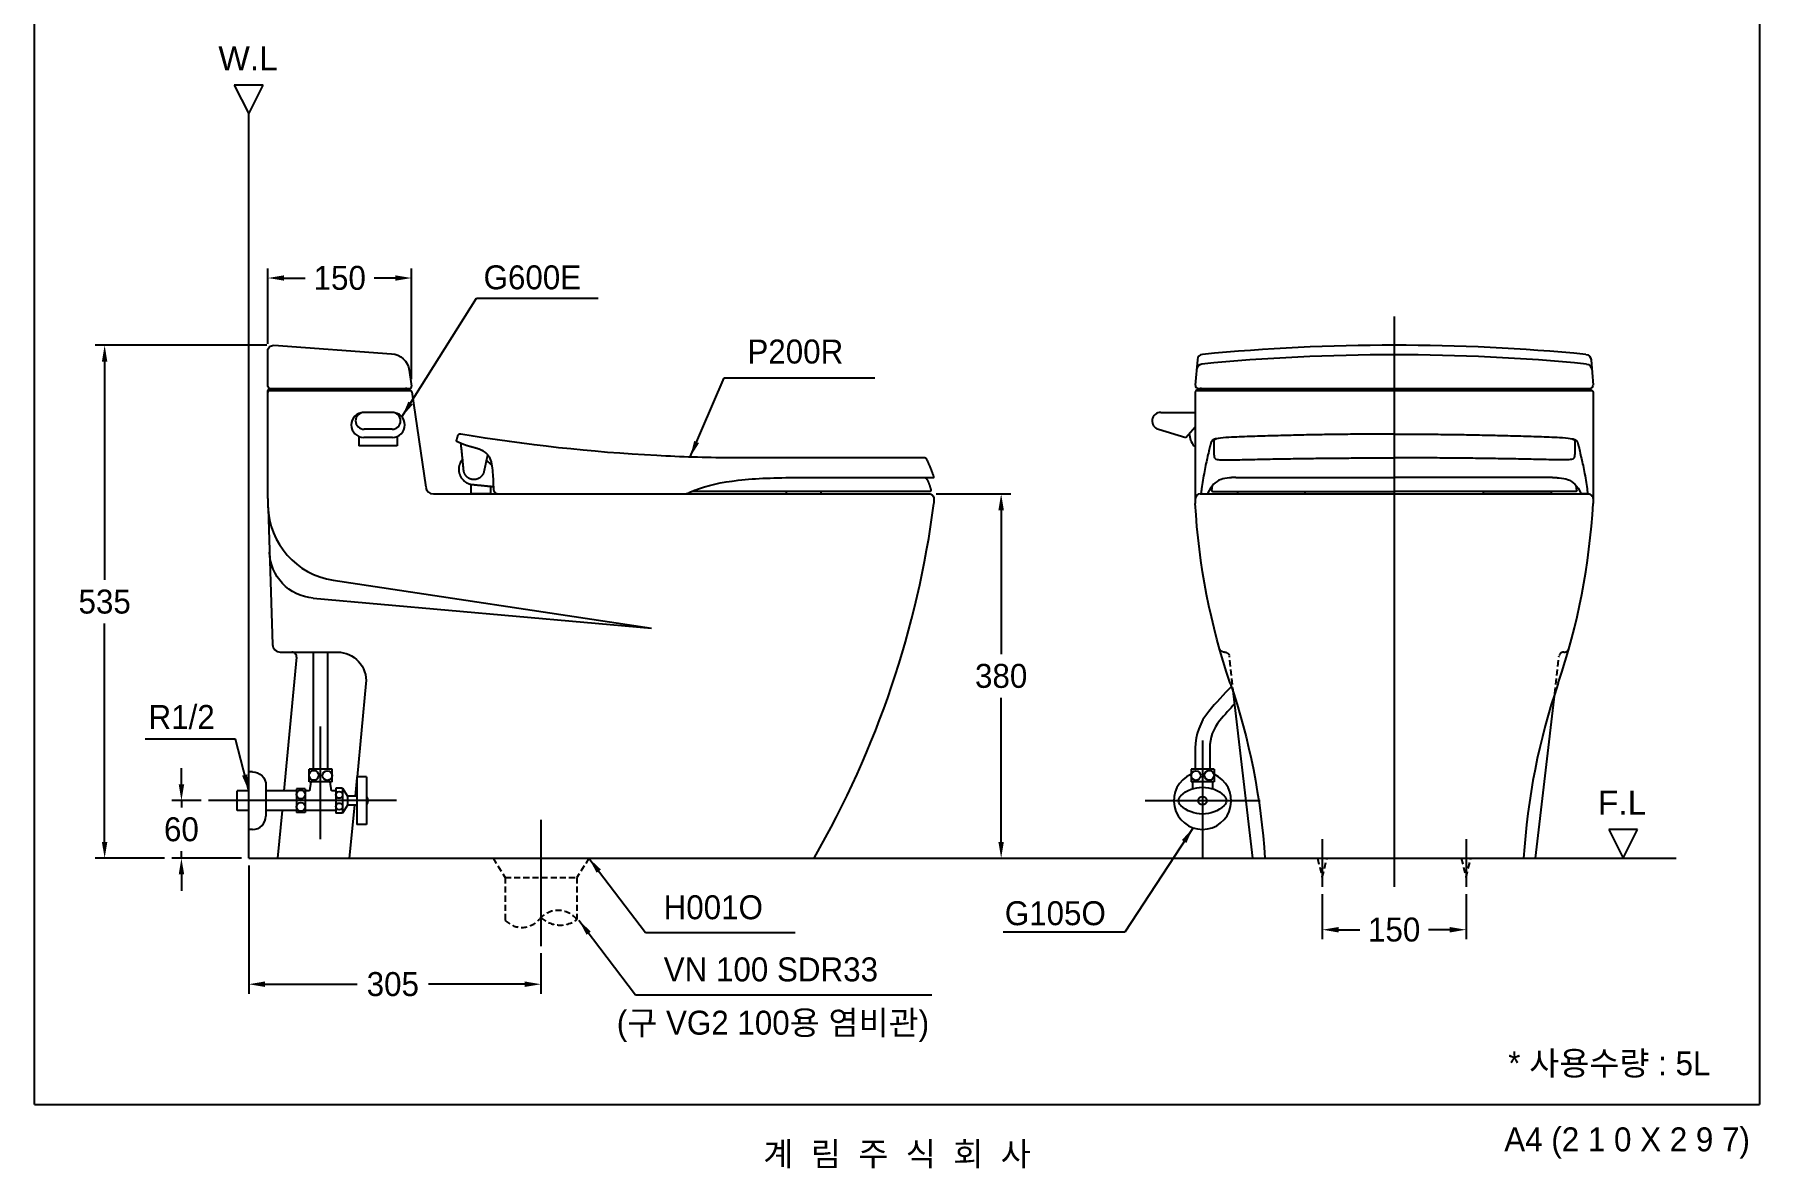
# Model space of a CAD drawing. Header units: millimetres. Extents: x 0 to 1800, y -67 to 2530.
# Drawn here: x 0 to 1800, y -67 to 1116 of the extents above; entities that cross this region are included whole.
import ezdxf
from ezdxf.enums import TextEntityAlignment as Align
from ezdxf.lldxf.tags import DXFTag

# ---------------------------------------------------------------- set-up
doc = ezdxf.new("R2010")
doc.units = ezdxf.units.MM
doc.linetypes.add('DASHED2', pattern=[9.525, 6.35, -3.175])
for name, color, linetype in [('TEXT', 7, 'Continuous'), ('내부선 및 부속', 4, 'Continuous'), ('도각라인', 255, 'Continuous'), ('외형선', 3, 'Continuous'), ('점선', 6, 'DASHED2'), ('중심선', 1, 'DASHED'), ('치수선', 7, 'Continuous')]:
    doc.layers.add(name, color=color, linetype=linetype)
doc.styles.add('____', font='')
doc.styles.add('타이틀', font='H2GTRM.TTF', dxfattribs={"height": 25})
doc.styles.get('____').set_extended_font_data('굴림')
tags = doc.linetypes.add('DASHDOT', pattern=[70, 31, -13, 13, -13]).pattern_tags.tags
tags[10:11] = [DXFTag(74, 4), DXFTag(75, 0), DXFTag(340, '0'), DXFTag(46, 0.0), DXFTag(50, 0.0), DXFTag(44, 0.0), DXFTag(45, 0.0)]
tags[8:9] = [DXFTag(74, 4), DXFTag(75, 0), DXFTag(340, '0'), DXFTag(46, 0.0), DXFTag(50, 0.0), DXFTag(44, 0.0), DXFTag(45, 0.0)]
tags[6:7] = [DXFTag(74, 4), DXFTag(75, 0), DXFTag(340, '0'), DXFTag(46, 0.0), DXFTag(50, 0.0), DXFTag(44, 0.0), DXFTag(45, 0.0)]
tags[4:5] = [DXFTag(74, 4), DXFTag(75, 0), DXFTag(340, '0'), DXFTag(46, 0.0), DXFTag(50, 0.0), DXFTag(44, 0.0), DXFTag(45, 0.0)]
tags = doc.linetypes.add('DASHED', pattern=[25.72, 12.86, -12.86]).pattern_tags.tags
tags[6:7] = [DXFTag(74, 4), DXFTag(75, 0), DXFTag(340, '0'), DXFTag(46, 0.0), DXFTag(50, 0.0), DXFTag(44, 0.0), DXFTag(45, 0.0)]
tags[4:5] = [DXFTag(74, 4), DXFTag(75, 0), DXFTag(340, '0'), DXFTag(46, 0.0), DXFTag(50, 0.0), DXFTag(44, 0.0), DXFTag(45, 0.0)]
doc.dimstyles.new('MSADIM', dxfattribs={"dimtxt": 33, "dimasz": 17, "dimexe": 10, "dimexo": 7.5, "dimgap": 10, "dimtad": 0, "dimtih": 1, "dimtoh": 1, "dimdec": 0, "dimzin": 1, "dimdsep": 46, "dimtxsty": '____', "dimcen": 11.25, "dimadec": 0, "dimazin": 0, "dimtfac": 1, "dimtdec": 0, "dimtix": 1, "dimtmove": 0, "dimatfit": 3, "dimfxl": 1, "dimtolj": 1, "dimtzin": 1, "dimarcsym": 0})

# ---------------------------------------------------------------- blocks, each defined once
blk = doc.blocks.new('*D7')
at = {"layer": '치수선', "color": 0, "linetype": 'Continuous', "lineweight": -2, "transparency": 16777216}
for p, q in [((243.5, 793.3), (243.5, 872)), ((393.5, 756.6), (393.5, 872)), ((260.5, 862), (282.6, 862)), ((376.5, 862), (354.4, 862))]:
    blk.add_line(p, q, dxfattribs=at)
at = {"layer": '치수선', "color": 0, "linetype": 'Continuous', "transparency": 16777216}
for points in [[(260.5, 864.8), (260.5, 859.2), (243.5, 862)], [(376.5, 864.8), (376.5, 859.2), (393.5, 862)]]:
    blk.add_solid(points, dxfattribs=at)
at = {"layer": '치수선', "color": 0, "linetype": 'Continuous', "transparency": 16777216, "insert": (318.5, 862), "char_height": 25, "attachment_point": 5, "style": '____'}
blk.add_mtext('\\A1;150', dxfattribs=at)
blk = doc.blocks.new('*D8')
at = {"layer": '치수선', "color": 0, "linetype": 'Continuous', "lineweight": -2, "transparency": 16777216}
for p, q in [((153.3, 333.8), (153.3, 350.8)), ((174, 316.8), (143.3, 316.8)), ((153.3, 316.8), (153.3, 309.7)), ((216, 256.8), (143.3, 256.8)), ((153.3, 256.8), (153.3, 264)), ((153.3, 239.8), (153.3, 222.8))]:
    blk.add_line(p, q, dxfattribs=at)
at = {"layer": '치수선', "color": 0, "linetype": 'Continuous', "transparency": 16777216}
for points in [[(150.5, 333.8), (156.2, 333.8), (153.3, 316.8)], [(150.5, 239.8), (156.2, 239.8), (153.3, 256.8)]]:
    blk.add_solid(points, dxfattribs=at)
at = {"layer": '치수선', "color": 0, "linetype": 'Continuous', "transparency": 16777216, "insert": (153.3, 286.8), "char_height": 25, "attachment_point": 5, "style": '____'}
blk.add_mtext('\\A1;60', dxfattribs=at)
blk = doc.blocks.new('*D9')
at = {"layer": '치수선', "color": 0, "linetype": 'Continuous', "lineweight": -2, "transparency": 16777216}
for p, q in [((242.4, 791.8), (63.2, 791.8)), ((73.2, 774.8), (73.2, 547.1)), ((73.2, 273.8), (73.2, 501.5)), ((135.8, 256.8), (63.2, 256.8))]:
    blk.add_line(p, q, dxfattribs=at)
at = {"layer": '치수선', "color": 0, "linetype": 'Continuous', "transparency": 16777216}
for points in [[(70.3, 774.8), (76, 774.8), (73.2, 791.8)], [(70.3, 273.8), (76, 273.8), (73.2, 256.8)]]:
    blk.add_solid(points, dxfattribs=at)
at = {"layer": '치수선', "color": 0, "linetype": 'Continuous', "transparency": 16777216, "insert": (73.2, 524.3), "char_height": 25, "attachment_point": 5, "style": '____'}
blk.add_mtext('\\A1;535', dxfattribs=at)
blk = doc.blocks.new('*D10')
at = {"layer": '치수선', "color": 0, "linetype": 'Continuous', "lineweight": -2, "transparency": 16777216}
for p, q in [((223.5, 249.3), (223.5, 115.3)), ((528.5, 157.6), (528.5, 115.3)), ((240.5, 125.3), (336.6, 125.3)), ((511.5, 125.3), (411.2, 125.3))]:
    blk.add_line(p, q, dxfattribs=at)
at = {"layer": '치수선', "color": 0, "linetype": 'Continuous', "transparency": 16777216}
for points in [[(240.5, 128.2), (240.5, 122.5), (223.5, 125.3)], [(511.5, 128.2), (511.5, 122.5), (528.5, 125.3)]]:
    blk.add_solid(points, dxfattribs=at)
at = {"layer": '치수선', "color": 0, "linetype": 'Continuous', "transparency": 16777216, "insert": (373.9, 125.3), "char_height": 25, "attachment_point": 5, "style": '____'}
blk.add_mtext('\\A1;305', dxfattribs=at)
blk = doc.blocks.new('*D11')
at = {"layer": '치수선', "color": 0, "linetype": 'Continuous', "lineweight": -2, "transparency": 16777216}
for p, q in [((941, 636.8), (1018.7, 636.8)), ((1008.7, 619.8), (1008.7, 469.7)), ((1008.7, 273.8), (1008.7, 424)), ((941, 256.8), (1018.7, 256.8))]:
    blk.add_line(p, q, dxfattribs=at)
at = {"layer": '치수선', "color": 0, "linetype": 'Continuous', "transparency": 16777216}
for points in [[(1005.8, 619.8), (1011.5, 619.8), (1008.7, 636.8)], [(1005.8, 273.8), (1011.5, 273.8), (1008.7, 256.8)]]:
    blk.add_solid(points, dxfattribs=at)
at = {"layer": '치수선', "color": 0, "linetype": 'Continuous', "transparency": 16777216, "insert": (1008.7, 446.8), "char_height": 25, "attachment_point": 5, "style": '____'}
blk.add_mtext('\\A1;380', dxfattribs=at)
blk = doc.blocks.new('*D12')
at = {"layer": '치수선', "color": 0, "linetype": 'Continuous', "lineweight": -2, "transparency": 16777216}
for p, q in [((1343.8, 219.3), (1343.8, 172.2)), ((1493.8, 219.3), (1493.8, 172.2)), ((1360.8, 182.2), (1382.9, 182.2)), ((1476.8, 182.2), (1454.7, 182.2))]:
    blk.add_line(p, q, dxfattribs=at)
at = {"layer": '치수선', "color": 0, "linetype": 'Continuous', "transparency": 16777216}
for points in [[(1360.8, 185), (1360.8, 179.3), (1343.8, 182.2)], [(1476.8, 185), (1476.8, 179.3), (1493.8, 182.2)]]:
    blk.add_solid(points, dxfattribs=at)
at = {"layer": '치수선', "color": 0, "linetype": 'Continuous', "transparency": 16777216, "insert": (1418.8, 182.2), "char_height": 25, "attachment_point": 5, "style": '____'}
blk.add_mtext('\\A1;150', dxfattribs=at)

msp = doc.modelspace()

# ---------------------------------------------------------------- linework, layer by layer
msp.add_line((1120.9, 179.7), (1010.9, 179.7))
at = {"layer": '내부선 및 부속', "linetype": 'Continuous'}
for p, q in [((373.5, 721.8), (343.5, 721.8)), ((1175.3, 721.8), (1211.3, 721.8)), ((1211.3, 721.8), (1211.3, 686.8)), ((373.2, 704.2), (343.9, 704.2)), ((1172.8, 704.2), (1201.3, 695.8)), ((1201.3, 695.8), (1211.3, 706.8)), ((338.5, 696.8), (338.5, 686.8)), ((378.5, 686.8), (338.5, 686.8)), ((373.5, 695.8), (343.5, 695.8)), ((378.5, 696.8), (378.5, 686.8)), ((1209.8, 686.8), (1211.3, 686.8)), ((928.5, 674.4), (924.7, 674.4)), ((1224.5, 637.8), (1224.1, 636.8)), ((1228.4, 640.5), (1229.2, 645.5)), ((1256.3, 636.9), (1324.8, 636.9)), ((1581.5, 636.9), (1513.1, 636.9)), ((1609.4, 640.5), (1608.6, 645.5)), ((1613.3, 637.8), (1613.7, 636.8)), ((291, 349.6), (291, 471.8)), ((306, 349.6), (306, 471.8)), ((1211.3, 371.4), (1211.3, 349.6)), ((1226.3, 371.4), (1226.3, 349.6)), ((227.5, 346.8), (223.5, 346.8)), ((310.5, 349.6), (286.5, 349.6)), ((286.5, 336.6), (286.5, 349.6)), ((310.5, 336.6), (310.5, 349.6)), ((1206.8, 349.6), (1206.8, 336.6)), ((1230.8, 349.6), (1206.8, 349.6)), ((1230.8, 349.6), (1230.8, 336.6)), ((211.5, 306.6), (211.5, 327.1)), ((223.5, 327.1), (211.5, 327.1)), ((241.5, 332.8), (241.5, 300.8)), ((273.5, 327.1), (241.5, 327.1)), ((273.5, 329.3), (273.5, 304.3)), ((282.5, 329.3), (273.5, 329.3)), ((282.5, 329.3), (282.5, 304.3)), ((287, 327.1), (282.5, 327.1)), ((310.5, 336.6), (286.5, 336.6)), ((288.5, 336.6), (287, 327.1)), ((310, 327.1), (308.5, 336.6)), ((314.5, 327.1), (310, 327.1)), ((321.5, 329.8), (314.5, 329.8)), ((314.5, 329.8), (314.5, 303.8)), ((321.5, 329.8), (321.5, 303.8)), ((321.5, 329.8), (326.5, 321.6)), ((336.5, 341.8), (336.5, 291.8)), ((346.5, 341.8), (336.5, 341.8)), ((346.5, 341.8), (346.5, 291.8)), ((1230.8, 336.6), (1206.8, 336.6)), ((1208.3, 336.6), (1208.3, 329.2)), ((1229.3, 336.6), (1229.3, 329.2)), ((223.5, 306.6), (211.5, 306.6)), ((273.5, 306.6), (241.5, 306.6)), ((314.5, 306.6), (282.5, 306.6)), ((326.5, 312.1), (321.5, 303.8)), ((326.5, 321.6), (326.5, 312.1)), ((336.5, 321.6), (326.5, 321.6)), ((336.5, 312.1), (326.5, 312.1)), ((282.5, 304.3), (273.5, 304.3)), ((321.5, 303.8), (314.5, 303.8)), ((346.5, 291.8), (336.5, 291.8)), ((227.5, 286.8), (223.5, 286.8))]:
    msp.add_line(p, q, dxfattribs=at)
at = {"layer": '내부선 및 부속', "linetype": 'Continuous', "flags": 128}
for points in [[(227.5, 346.8, -0.414214), (241.5, 332.8)], [(1196.1, 322, -0.388889), (1241.5, 322)], [(346.5, 321.3, -0.31563), (346.5, 312.3)], [(1196.1, 311.7, -0.44), (1196.1, 322)], [(1241.5, 311.7, -0.388889), (1196.1, 311.7)], [(1241.5, 322, -0.44), (1241.5, 311.7)]]:
    msp.add_lwpolyline(points, format="xyb", dxfattribs=at)
at = {"layer": '내부선 및 부속', "linetype": 'Continuous'}
for centre, radius in [((291.5, 343.2), 5), ((305.5, 343), 5), ((1211.9, 343), 5), ((1225.8, 343.2), 5), ((278, 323.3), 4.5), ((318, 322.8), 3.5), ((278, 310.3), 4.5), ((318, 310.8), 3.5), ((1218.8, 316.8), 4.5)]:
    msp.add_circle(centre, radius, dxfattribs=at)
for centre, radius, start, end in [((343.5, 708.8), 13, 90, 270), ((343.9, 713), 8.82, 90, 270), ((373.2, 713), 8.82, 270, 90), ((373.5, 708.8), 13, 270, 90), ((1175.3, 712.8), 9, 90, 253.6627), ((1229.8, 701.8), 25, 184.7191, 216.8699), ((1546.4, 141.2), 418.7, 135.2666, 140.0658), ((1546.4, 141.2), 403.7, 136.6982, 140.0658), ((1271.3, 371.4), 60, 140.0658, 180), ((1271.3, 371.4), 45, 140.0658, 180), ((1218.8, 316.8), 30, 113.5782, 66.4218), ((227.5, 300.8), 14, 270, 360)]:
    msp.add_arc(centre, radius, start, end, dxfattribs=at)
for points, degree in [([(440.1, 692.5), (440, 692.4), (440, 692.4), (440, 692.4), (440, 692.4), (440, 692.3)], 5), ([(440.4, 691.8), (440.5, 691.8), (440.5, 691.8), (440.5, 691.8), (440.6, 691.8), (440.6, 691.8)], 5), ([(445, 699.2), (445, 699.2), (444.9, 699.2), (444.9, 699.2), (444.9, 699.2), (444.8, 699.2)], 5), ([(445, 689.8), (448.8, 688.2), (452.5, 686.6), (456.7, 686), (460.7, 685), (464.5, 683.5)], 5), ([(447.9, 661.1), (446.5, 675.4), (445, 689.6)], 2), ([(1228.1, 691.4), (1227.3, 689.9), (1227.3, 687.9), (1226.4, 686.5), (1226.1, 684.8), (1225.7, 683.1)], 5), ([(1246.4, 695.8), (1237.6, 695.4), (1230.8, 694.1), (1230.7, 692.7)], 3), ([(1591.4, 695.8), (1600.2, 695.4), (1607.1, 694.1), (1607.2, 692.7)], 3), ([(1609.7, 691.4), (1610.5, 689.9), (1610.5, 687.9), (1611.4, 686.5), (1611.8, 684.8), (1612.1, 683.1)], 5), ([(466.6, 682.5), (467.5, 682.1), (468.3, 681.6), (469.1, 681.1), (469.9, 680.5), (470.6, 679.9)], 5), ([(472.8, 677.8), (471.5, 671.9), (470.2, 666)], 2), ([(1230.6, 679.9), (1230.6, 679.3), (1230.7, 678.6), (1230.6, 678), (1230.8, 677.3), (1230.9, 676.7)], 5), ([(1607.2, 679.9), (1607.2, 679.3), (1607.2, 678.6), (1607.2, 678), (1607, 677.3), (1606.9, 676.7)], 5), ([(797.7, 653.9), (867.9, 653.9), (938.1, 653.9)], 2), ([(938.2, 654), (938.3, 654), (938.3, 654), (938.3, 654), (938.4, 654), (938.4, 654.1)], 5), ([(938.5, 654.2), (938.5, 654.3), (938.6, 654.4), (938.6, 654.5), (938.5, 654.5), (938.5, 654.6)], 5), ([(1253.7, 653.9), (1252.4, 653.9), (1251, 653.9), (1249.7, 653.8), (1248.3, 653.7), (1247, 653.5)], 5), ([(1253.7, 653.9), (1336.4, 653.9), (1419, 653.9)], 2), ([(1584.1, 653.9), (1501.5, 653.9), (1418.8, 653.9)], 2), ([(1584.1, 653.9), (1585.5, 653.9), (1586.8, 653.9), (1588.2, 653.8), (1589.5, 653.7), (1590.9, 653.5)], 5), ([(455.2, 646.9), (455.2, 641.9), (455.2, 636.8)], 2), ([(456.1, 646.7), (465.2, 645.8), (474.2, 644.9)], 2), ([(474.2, 644.9), (476.5, 644.7), (478.8, 644.5)], 2), ([(476.2, 636.8), (476.2, 640.8), (476.2, 644.7)], 2), ([(482.5, 637.1), (482.9, 637), (483.3, 636.9), (483.7, 636.8), (484.1, 636.8), (484.5, 636.8)], 5), ([(934.1, 639.4), (810.1, 639.4), (686, 639.4)], 2), ([(784.5, 639.3), (784.5, 638.6), (784.5, 637.8)], 2), ([(821, 637.8), (821, 638.6), (821, 639.3)], 2), ([(934.7, 639.5), (934.6, 639.4), (934.5, 639.4), (934.4, 639.4), (934.3, 639.4), (934.1, 639.4)], 5), ([(935.4, 640.7), (935.4, 640.6), (935.4, 640.6), (935.4, 640.5), (935.4, 640.5), (935.4, 640.4)], 5), ([(1229.5, 639.4), (1320.8, 639.4), (1412.2, 639.4)], 2), ([(1255.3, 639.4), (1255.3, 638.6), (1255.3, 637.9)], 2), ([(1325.8, 637.9), (1325.8, 638.6), (1325.8, 639.4)], 2), ([(1608.4, 639.4), (1517, 639.4), (1425.7, 639.4)], 2), ([(1512.1, 637.9), (1512.1, 638.6), (1512.1, 639.4)], 2), ([(1582.5, 639.4), (1582.5, 638.6), (1582.5, 637.9)], 2)]:
    msp.add_open_spline(points, degree=degree, dxfattribs=at)
for points, weights in [([(440, 692.3), (440, 691.9), (440.4, 691.8)], [1, 0.762517511845, 1]), ([(441.4, 697.1), (440.7, 694.8), (440.1, 692.5)], [1, 0.999970078468, 1]), ([(440.6, 691.8), (442.8, 690.8), (445, 689.8)], [1, 0.999999582767, 1]), ([(444.8, 699.2), (442.2, 699.7), (441.4, 697.1)], [1, 0.749919593334, 1]), ([(1230.7, 692.7), (1230.4, 686.3), (1230.6, 679.9)], [1, 0.999331116676, 1]), ([(1419, 699.2), (1332.7, 699.2), (1246.4, 695.8)], [1, 0.999801695347, 1]), ([(1418.8, 699.2), (1505.2, 699.2), (1591.4, 695.8)], [1, 0.999801695347, 1]), ([(1607.2, 692.7), (1607.4, 686.3), (1607.2, 679.9)], [1, 0.999331116676, 1]), ([(464.5, 683.5), (465.5, 683), (466.6, 682.5)], [1, 0.99953597784, 1]), ([(470.2, 666), (469.7, 663.4), (469.1, 660.9)], [1, 0.999999940395, 1]), ([(475, 668.7), (473.2, 670.2), (471.5, 671.9)], [1, 0.999857485294, 1]), ([(477.2, 666.7), (476.1, 667.7), (475, 668.7)], [1, 0.999840557575, 1]), ([(931.3, 672.6), (930.5, 674.4), (928.5, 674.4)], [1, 0.838239252567, 1]), ([(938.5, 654.6), (935.5, 663.8), (931.3, 672.6)], [1, 0.99825656414, 1]), ([(1249.7, 672.3), (1334.4, 674.4), (1419, 674.4)], [1, 0.99992954731, 1]), ([(1588.1, 672.3), (1503.5, 674.4), (1418.8, 674.4)], [1, 0.99992954731, 1]), ([(455.1, 652.3), (448.7, 654.4), (447.9, 661.1)], [1, 0.845558404922, 1]), ([(459.2, 651.7), (457.1, 651.6), (455.1, 652.3)], [1, 0.980963885784, 1]), ([(469.1, 660.9), (467.8, 652.3), (459.2, 651.7)], [1, 0.778466165066, 1]), ([(929.3, 653.9), (931.2, 652.4), (932.2, 650.2)], [1, 0.965744435787, 1]), ([(932.2, 650.2), (934.2, 645.5), (935.4, 640.7)], [1, 0.997080266476, 1]), ([(938.1, 653.9), (938.1, 653.9), (938.2, 654)], [1, 0.980897367001, 1]), ([(938.4, 654.1), (938.5, 654.1), (938.5, 654.2)], [1, 0.976763367653, 1]), ([(478.9, 641.9), (479, 638.2), (482.5, 637.1)], [1, 0.81437176466, 1]), ([(678.1, 636.8), (679.2, 636.8), (680.4, 637.1)], [1, 0.993760943413, 1]), ([(680.4, 637.1), (681.5, 637.3), (682.5, 637.8)], [1, 0.994379520416, 1]), ([(682.5, 637.8), (685.7, 639.3), (689.1, 640.7)], [1, 0.999503850937, 1]), ([(784.5, 637.8), (784.5, 636.8), (785.5, 636.8)], [1, 0.708719313145, 1]), ([(820, 636.8), (821, 636.8), (821, 637.8)], [1, 0.709335029125, 1]), ([(935.4, 640.4), (935.4, 639.7), (934.7, 639.5)], [1, 0.819941341877, 1]), ([(1217.8, 642.2), (1217.5, 639.8), (1217.2, 637.4)], [1, 0.999997913837, 1]), ([(1255.3, 637.9), (1255.3, 636.9), (1256.3, 636.9)], [1, 0.708719015121, 1]), ([(1324.8, 636.9), (1325.8, 636.9), (1325.8, 637.9)], [1, 0.712833285332, 1]), ([(1513.1, 636.9), (1512.1, 636.9), (1512.1, 637.9)], [1, 0.712833285332, 1]), ([(1582.5, 637.9), (1582.5, 636.9), (1581.5, 636.9)], [1, 0.708719015121, 1]), ([(1620, 642.2), (1620.3, 639.8), (1620.6, 637.4)], [1, 0.999997913837, 1])]:
    msp.add_rational_spline(points, weights, degree=2, dxfattribs=at)
for points, knots in [([(924.7, 674.4), (871.9, 674.3), (812.2, 674.4), (745.6, 674.3), (706.7, 674.4), (606, 677.5), (512.6, 687.8), (445, 699.2)], [0, 0, 0, 0, 0.329654, 0.372244, 0.41482, 0.5725, 1, 1, 1, 1]), ([(1233.3, 694.3), (1232.7, 694.2), (1231.5, 693.8), (1230, 693.2), (1228.9, 692.4), (1228.3, 691.8), (1228.1, 691.4)], [0, 0, 0, 0, 0.334847, 0.592015, 0.806373, 1, 1, 1, 1]), ([(1604.5, 694.3), (1605.1, 694.2), (1606.3, 693.8), (1607.8, 693.2), (1609, 692.4), (1609.5, 691.8), (1609.7, 691.4)], [0, 0, 0, 0, 0.334847, 0.592015, 0.806373, 1, 1, 1, 1]), ([(470.6, 679.9), (471.4, 679.3), (472.9, 677.9), (475.3, 674.1), (477.3, 667.8), (478.4, 656.5), (478.7, 647.6), (478.9, 641.9)], [0, 0, 0, 0, 0.077293, 0.145803, 0.337667, 0.56877, 1, 1, 1, 1]), ([(1225.7, 683.1), (1224.7, 678.1), (1222.8, 670.6), (1220.7, 659.9), (1219.1, 651.2), (1218.2, 645.1), (1217.8, 642.2)], [0, 0, 0, 0, 0.363376, 0.561739, 0.784101, 1, 1, 1, 1]), ([(1230.9, 676.7), (1231, 676.1), (1230.9, 675.2), (1231.8, 673.4), (1234.8, 672.4), (1238.6, 672.2), (1243.9, 672.2), (1247.4, 672.3), (1249.7, 672.3)], [0, 0, 0, 0, 0.080098, 0.130289, 0.260977, 0.509166, 0.671258, 1, 1, 1, 1]), ([(1606.9, 676.7), (1606.9, 676.1), (1606.9, 675.2), (1606, 673.4), (1603, 672.4), (1599.2, 672.2), (1593.9, 672.2), (1590.4, 672.3), (1588.1, 672.3)], [0, 0, 0, 0, 0.080098, 0.130289, 0.260977, 0.509166, 0.671258, 1, 1, 1, 1]), ([(1612.1, 683.1), (1613.1, 678.1), (1615, 670.6), (1617.2, 659.9), (1618.7, 651.2), (1619.6, 645.1), (1620, 642.2)], [0, 0, 0, 0, 0.363376, 0.561739, 0.784101, 1, 1, 1, 1]), ([(689.1, 640.7), (701.8, 645.7), (716.7, 649), (743.8, 652.1), (753.4, 652.8), (774, 653.6), (784.9, 653.9), (797.7, 653.9)], [0, 0, 0, 0, 0.485452, 0.485452, 0.744131, 0.744131, 1, 1, 1, 1]), ([(1247, 653.5), (1243.4, 653.2), (1240.5, 652.7), (1235.1, 650.8), (1232.7, 649.1), (1228.1, 644.5), (1226.2, 641.6), (1224.5, 637.8)], [0, 0, 0, 0, 0.272913, 0.272913, 0.636696, 0.636696, 1, 1, 1, 1]), ([(1590.9, 653.5), (1594.5, 653.2), (1597.3, 652.7), (1602.7, 650.8), (1605.1, 649.1), (1609.7, 644.5), (1611.7, 641.6), (1613.3, 637.8)], [0, 0, 0, 0, 0.272913, 0.272913, 0.636696, 0.636696, 1, 1, 1, 1])]:
    msp.add_open_spline(points, degree=3, knots=knots, dxfattribs=at)
for points, weights, knots in [([(446.7, 672.9), (445.3, 671.4), (444.3, 669.4), (440.7, 662.2), (444.5, 655.1), (448.2, 647.9), (456.1, 646.7)], [1, 0.991018652916, 1, 0.891394913197, 1, 0.891394913197, 1], [0, 0, 0, 0.124781, 0.124781, 0.56239, 0.56239, 1, 1, 1]), ([(1217.2, 637.4), (1217.2, 637.2), (1217.3, 637), (1217.5, 636.8), (1217.7, 636.8)], [1, 0.923782348633, 1, 0.923782348633, 1], [0, 0, 0, 0.5, 0.5, 1, 1, 1]), ([(1228.4, 640.5), (1228.4, 640), (1228.7, 639.7), (1229, 639.4), (1229.5, 639.4)], [1, 0.920018672943, 1, 0.920018672943, 1], [0, 0, 0, 0.5, 0.5, 1, 1, 1]), ([(1609.4, 640.5), (1609.4, 640), (1609.1, 639.7), (1608.8, 639.4), (1608.4, 639.4)], [1, 0.920018672943, 1, 0.920018672943, 1], [0, 0, 0, 0.5, 0.5, 1, 1, 1]), ([(1620.6, 637.4), (1620.6, 637.2), (1620.5, 637), (1620.4, 636.8), (1620.2, 636.8)], [1, 0.923782348633, 1, 0.923782348633, 1], [0, 0, 0, 0.5, 0.5, 1, 1, 1])]:
    msp.add_rational_spline(points, weights, degree=2, knots=knots, dxfattribs=at)
at = {"layer": '도각라인', "color": 7}
for p, q in [((0, 0), (0, 2530)), ((1800, 2530), (1800, 0)), ((0, 0), (1800, 0))]:
    msp.add_line(p, q, dxfattribs=at)
at = {"layer": '외형선', "linetype": 'Continuous'}
for p, q in [((238.5, 1063.1), (208.5, 1063.1)), ((208.5, 1063.1), (223.5, 1033.1)), ((223.5, 1033.1), (238.5, 1063.1)), ((223.5, 256.8), (223.5, 1033.1)), ((243.5, 748.8), (243.5, 785.8)), ((249.9, 791.8), (372.6, 783)), ((1213.4, 776.8), (1211.3, 750.1)), ((1624.2, 776.8), (1626.3, 750.1)), ((390.9, 766), (393.5, 749.1)), ((243.5, 631.9), (243.5, 744.8)), ((245.5, 746.8), (391.5, 746.8)), ((245.5, 744.8), (391.6, 744.8)), ((389.6, 746.2), (392.6, 744.6)), ((393.6, 743.1), (408.2, 643.7)), ((1211.3, 742.8), (1211.3, 631.8)), ((1215.2, 746.2), (1212.3, 744.6)), ((1213.3, 744.8), (1624.3, 744.8)), ((1214.3, 746.8), (1623.3, 746.8)), ((1622.5, 746.2), (1625.3, 744.6)), ((1626.3, 742.8), (1626.3, 631.8)), ((416.2, 636.8), (933.5, 636.8)), ((785.5, 636.8), (820, 636.8)), ((938.5, 631.8), (938.5, 627.6)), ((1211.3, 631.8), (1211.3, 626.8)), ((1216.3, 636.8), (1621.3, 636.8)), ((1217.7, 636.8), (1224.1, 636.8)), ((1224.1, 636.8), (1613.7, 636.8)), ((1620.2, 636.8), (1613.7, 636.8)), ((1626.3, 631.8), (1626.3, 626.8)), ((243.7, 621.7), (248.5, 479.6)), ((311.7, 546.9), (643.7, 496.8)), ((290.8, 528), (643.7, 496.8)), ((256.5, 471.8), (316, 471.8)), ((273.5, 466.4), (260.2, 327.1)), ((345.9, 439), (336.6, 341.8)), ((1271.3, 256.8), (1251.3, 428.5)), ((1566.3, 256.8), (1586.3, 428.5)), ((336.5, 340.7), (334.7, 321.6)), ((258.3, 306.6), (253.5, 256.8)), ((333.8, 312.1), (328.5, 256.8)), ((1672.8, 286.8), (1642.8, 286.8)), ((1642.8, 286.8), (1657.8, 256.8)), ((1657.8, 256.8), (1672.8, 286.8)), ((223.5, 256.8), (1713.2, 256.8)), ((253.5, 256.8), (813.5, 256.8)), ((491.9, 256.8), (565.1, 256.8)), ((1271.3, 256.8), (1566.3, 256.8))]:
    msp.add_line(p, q, dxfattribs=at)
at = {"layer": '외형선', "linetype": 'Continuous', "flags": 128}
for points in [[(243.5, 785.8, -0.414214), (249.5, 791.8)], [(372.6, 783, -0.350312), (390.9, 766)], [(1618.8, 782.3, -0.364307), (1624.2, 776.8)], [(1619.6, 772.2, -0.36407), (1625, 766.7)], [(391.6, 744.8, -0.371977), (393.6, 743.1)], [(1620, 746.8, -0.129664), (1622.5, 746.2)], [(1624.3, 744.8, -0.414221), (1626.3, 742.8)], [(933.5, 636.8, -0.414214), (938.5, 631.8)], [(1621.3, 636.8, -0.414214), (1626.3, 631.8)], [(938.5, 627.6, -0.032254), (938.5, 627)], [(1247.7, 439.5, -0.068482), (1211.3, 626.8)], [(290.8, 528, -0.378938), (245.2, 576.1)], [(316, 471.8, -0.442338), (345.9, 439)], [(1247.7, 439.5, -0.06679), (1283.8, 256.8)]]:
    msp.add_lwpolyline(points, format="xyb", dxfattribs=at)
at = {"layer": '외형선', "linetype": 'Continuous'}
for centre, radius, start, end in [((1219.4, 776.4), 6, 95.4483, 175.5165), ((1418.8, -1314.4), 2096.3, 84.5037, 95.4963), ((1418.8, -1314.4), 2106.3, 84.5517, 95.4483), ((1218.6, 766.2), 6, 95.4963, 175.5165), ((245.5, 748.8), 2, 180, 270), ((245.5, 744.8), 2, 90, 180), ((245.5, 742.8), 2, 90, 180), ((387.2, 741.8), 5, 60.9975, 90), ((391.5, 748.8), 2, 270, 6.2318), ((1214.3, 749.8), 3, 175.5175, 270), ((1213.3, 742.8), 2, 90, 180), ((1217.6, 741.8), 5, 90, 119.5519), ((1623.3, 749.8), 3, 270, 4.4825), ((543.5, 631.9), 300, 180, 181.9463), ((416.2, 644.8), 8, 188.3819, 270), ((1216.3, 631.8), 5, 90, 179.9999), ((323.6, 626), 80, 181.5397, 261.422), ((-53.2, 755.6), 1000, 330.0809, 352.6077), ((927.4, 665.4), 700, 341.1737, 356.8441), ((256.5, 479.8), 8, 181.9466, 270), ((268.5, 466.8), 5, 354.5524, 90), ((2252.5, 213.6), 700, 161.1737, 176.4582)]:
    msp.add_arc(centre, radius, start, end, dxfattribs=at)
for points in [[(476.2, 636.8), (465.7, 636.8), (455.2, 636.8)], [(484.5, 636.8), (532.9, 636.8), (581.3, 636.8)], [(581.3, 636.8), (629.7, 636.8), (678.1, 636.8)], [(1412.2, 639.4), (1415.6, 639.4), (1418.9, 639.4)], [(1425.6, 639.4), (1422.3, 639.4), (1418.9, 639.4)]]:
    msp.add_open_spline(points, degree=2, dxfattribs=at)
at = {"layer": '점선'}
for p, q in [((1241.9, 471.8), (1241.3, 471.8)), ((1595.8, 471.8), (1596.3, 471.8)), ((1251.3, 428.5), (1246.8, 467.4)), ((1586.3, 428.5), (1590.8, 467.4)), ((478.5, 256.8), (491, 236.8)), ((578.5, 256.8), (566, 236.8)), ((1338.8, 256.8), (1343.8, 236.8)), ((1343.8, 236.8), (1348.8, 256.8)), ((1488.8, 256.8), (1493.8, 236.8)), ((1493.8, 236.8), (1498.8, 256.8)), ((491, 236.8), (491, 192.4)), ((491, 236.8), (566, 236.8)), ((566, 236.8), (566, 192.7))]:
    msp.add_line(p, q, dxfattribs=at)
at = {"layer": '점선', "flags": 128}
for points in [[(1241.3, 471.8, -0.335856), (1236.5, 475.5)], [(1241.9, 471.8, -0.380701), (1246.8, 467.4)]]:
    msp.add_lwpolyline(points, format="xyb", dxfattribs=at)
at = {"layer": '점선'}
for centre, radius, start, end in [((1595.8, 466.8), 5, 90, 173.3675), ((1596.3, 476.8), 5, 270, 344.2597), ((546.2, 176.9), 25.4, 38.5927, 140.2275), ((508.5, 208.2), 23.6, 222.2205, 320.2275), ((548.7, 216.3), 29.3, 226.4632, 306.3085)]:
    msp.add_arc(centre, radius, start, end, dxfattribs=at)
at = {"layer": '중심선', "linetype": 'DASHDOT'}
for p, q in [((1418.8, 821.8), (1418.8, 226.8)), ((298.5, 276.6), (298.5, 394.1)), ((1218.8, 379.6), (1218.8, 256.8)), ((377.9, 316.8), (181.5, 316.8)), ((1158.8, 316.8), (1278.8, 316.8)), ((528.5, 296.8), (528.5, 165.1)), ((1343.8, 276.8), (1343.8, 226.8)), ((1493.8, 276.8), (1493.8, 226.8))]:
    msp.add_line(p, q, dxfattribs=at)
at = {"layer": '치수선', "linetype": 'Continuous'}
for p, q in [((478.3, 840.9), (588.1, 840.9)), ((736.6, 757.8), (877, 757.8)), ((654.6, 179.4), (793.6, 179.4)), ((644.2, 114.2), (936.5, 114.2))]:
    msp.add_line(p, q, dxfattribs=at)

# ---------------------------------------------------------------- texts
at = {"layer": 'TEXT', "style": '타이틀'}
for s, p in [('* 사용수량 : 5L', (1643.3, 42.9)), ('계  림  주  식  회  사', (900, -51.7))]:
    msp.add_text(s, height=25, dxfattribs=at).set_placement(p, align=Align.MIDDLE_CENTER)
msp.add_text('A4 (2 1 0 X 2 9 7)', height=25, dxfattribs=at).set_placement((1790, -36.5), align=Align.MIDDLE_RIGHT)
at = {"layer": 'TEXT', "char_height": 25, "attachment_point": 1, "line_spacing_factor": 0.963855, "style": '타이틀'}
for s, insert, width in [('\\fArial;W.L', (191.8, 1103.8), 248.993), ('\\A1;G600E', (468.6, 875.2), 248.993), ('\\A1;P200R', (743.9, 797.8), 248.993), ('\\fArial;F.L', (1631.4, 327.2), 248.993), ('\\A1; H001O', (647.4, 218.1), 361.787), ('\\A1; G105O', (1003.4, 211.9), 248.993), ('\\A1;VN 100 SDR33', (656.6, 153.3), 379.657), ('\\A1;(구 VG2 100{\\fGulim|b0|i0|c129|p50;용 염비관)}', (607.6, 97.7), 379.657)]:
    msp.add_mtext(s, dxfattribs=dict(at, insert=insert, width=width))
at = {"layer": '치수선', "linetype": 'Continuous', "insert": (119, 416.6), "char_height": 25, "width": 248.993, "attachment_point": 1, "line_spacing_factor": 0.963855, "style": '타이틀'}
msp.add_mtext('\\A1;R1/2', dxfattribs=at)

# ---------------------------------------------------------------- dimensions: what is measured, and where the dimension line sits
at = {"layer": '치수선', "linetype": 'Continuous'}
for base, p1, p2, picture, middle in [((393.5, 862), (243.5, 785.8), (393.5, 749.1), '*D7', (318.5, 862)), ((528.5, 125.3), (223.5, 256.8), (528.5, 165.1), '*D10', (373.9, 125.3))]:
    dim = msp.add_linear_dim(base=base, p1=p1, p2=p2, dimstyle='MSADIM', override={"dimtxt": 25}, dxfattribs=at)
    dim.commit()
    dim.dimension.update_dxf_attribs({"geometry": picture, "text_midpoint": middle, "dimtype": 160})
for base, p1, p2, picture, middle in [((73.2, 256.8), (249.9, 791.8), (143.3, 256.8), '*D9', (73.2, 524.3)), ((1008.7, 256.8), (933.5, 636.8), (933.5, 256.8), '*D11', (1008.7, 446.8)), ((153.3, 256.8), (181.5, 316.8), (223.5, 256.8), '*D8', (153.3, 286.8))]:
    dim = msp.add_linear_dim(base=base, p1=p1, p2=p2, angle=90, dimstyle='MSADIM', override={"dimtxt": 25}, dxfattribs=at)
    dim.commit()
    dim.dimension.update_dxf_attribs({"geometry": picture, "text_midpoint": middle, "dimtype": 160})
dim = msp.add_linear_dim(base=(1493.8, 182.2), p1=(1343.8, 226.8), p2=(1493.8, 226.8), dimstyle='MSADIM', override={"dimtxt": 25}, dxfattribs=at)
dim.commit()
dim.dimension.update_dxf_attribs({"geometry": '*D12', "text_midpoint": (1418.8, 182.2)})

# ---------------------------------------------------------------- leaders
at = {"layer": '치수선', "linetype": 'Continuous', "annotation_type": 0, "has_hookline": 1, "hookline_direction": 0}
for points in [[(383.4, 717.2), (461.3, 840.9), (478.3, 840.9)], [(684.2, 675.3), (719.6, 757.8), (736.6, 757.8)], [(578.5, 256.8), (637.6, 179.4), (654.6, 179.4)], [(568, 192.1), (627.2, 114.2), (644.2, 114.2)]]:
    msp.add_leader(points, dimstyle='MSADIM', override={"dimtxt": 25}, dxfattribs=at)
at = {"layer": '치수선', "linetype": 'Continuous'}
msp.add_leader([(223.5, 327.1), (209.8, 380.8), (115.5, 380.8)], dimstyle='MSADIM', override={"dimtxt": 25}, dxfattribs=at)
at = {"layer": '치수선', "linetype": 'Continuous', "annotation_type": 0, "has_hookline": 1, "hookline_direction": 0, "horizontal_direction": (-1, 0, 0)}
msp.add_leader([(1208.9, 288.4), (1137.9, 179.7), (1120.9, 179.7)], dimstyle='MSADIM', override={"dimtxt": 25}, dxfattribs=at)

doc.saveas('drawing.dxf')
